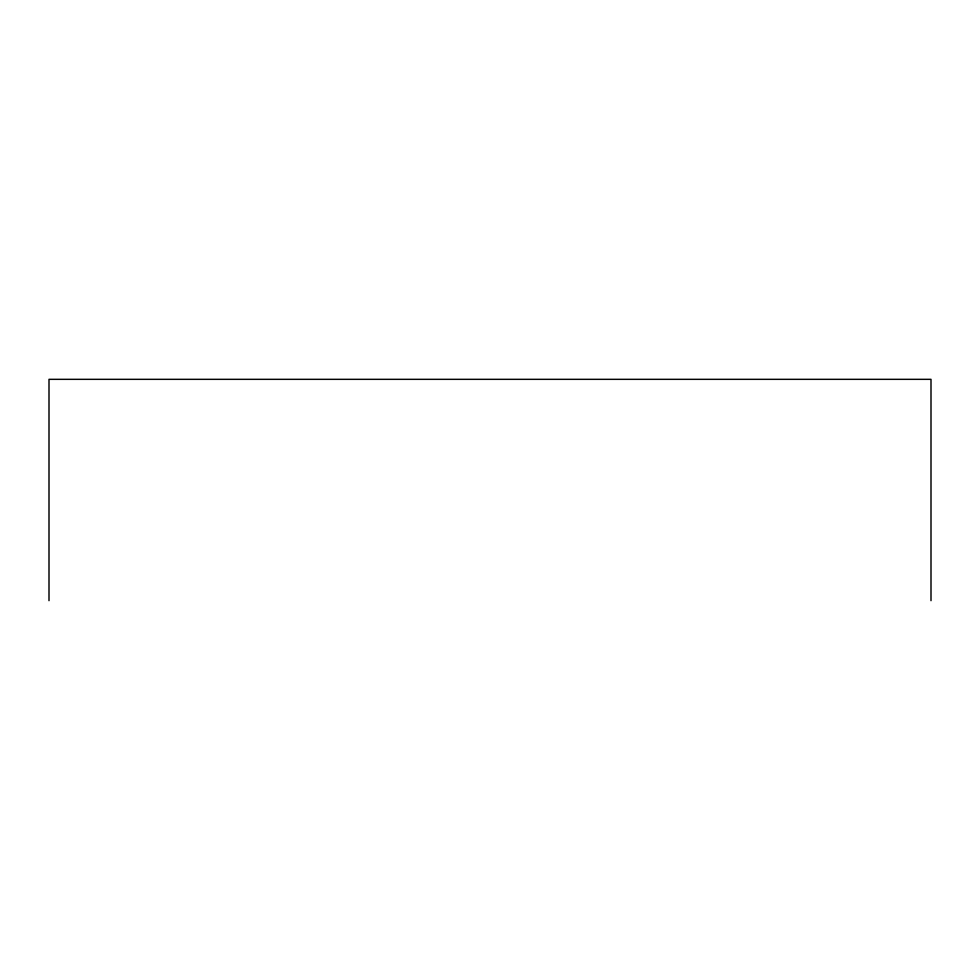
<?xml version="1.0" encoding="UTF-8"?>
<svg xmlns="http://www.w3.org/2000/svg" width="980" height="980" viewBox="0 0 980 980"><rect width="100%" height="100%" fill="white"/><g stroke="black" fill="none" stroke-linecap="round" stroke-linejoin="round"><path stroke-width="1.47" d="M931 600.667L931 379.334L49 379.334L49 600.667"/></g></svg>
